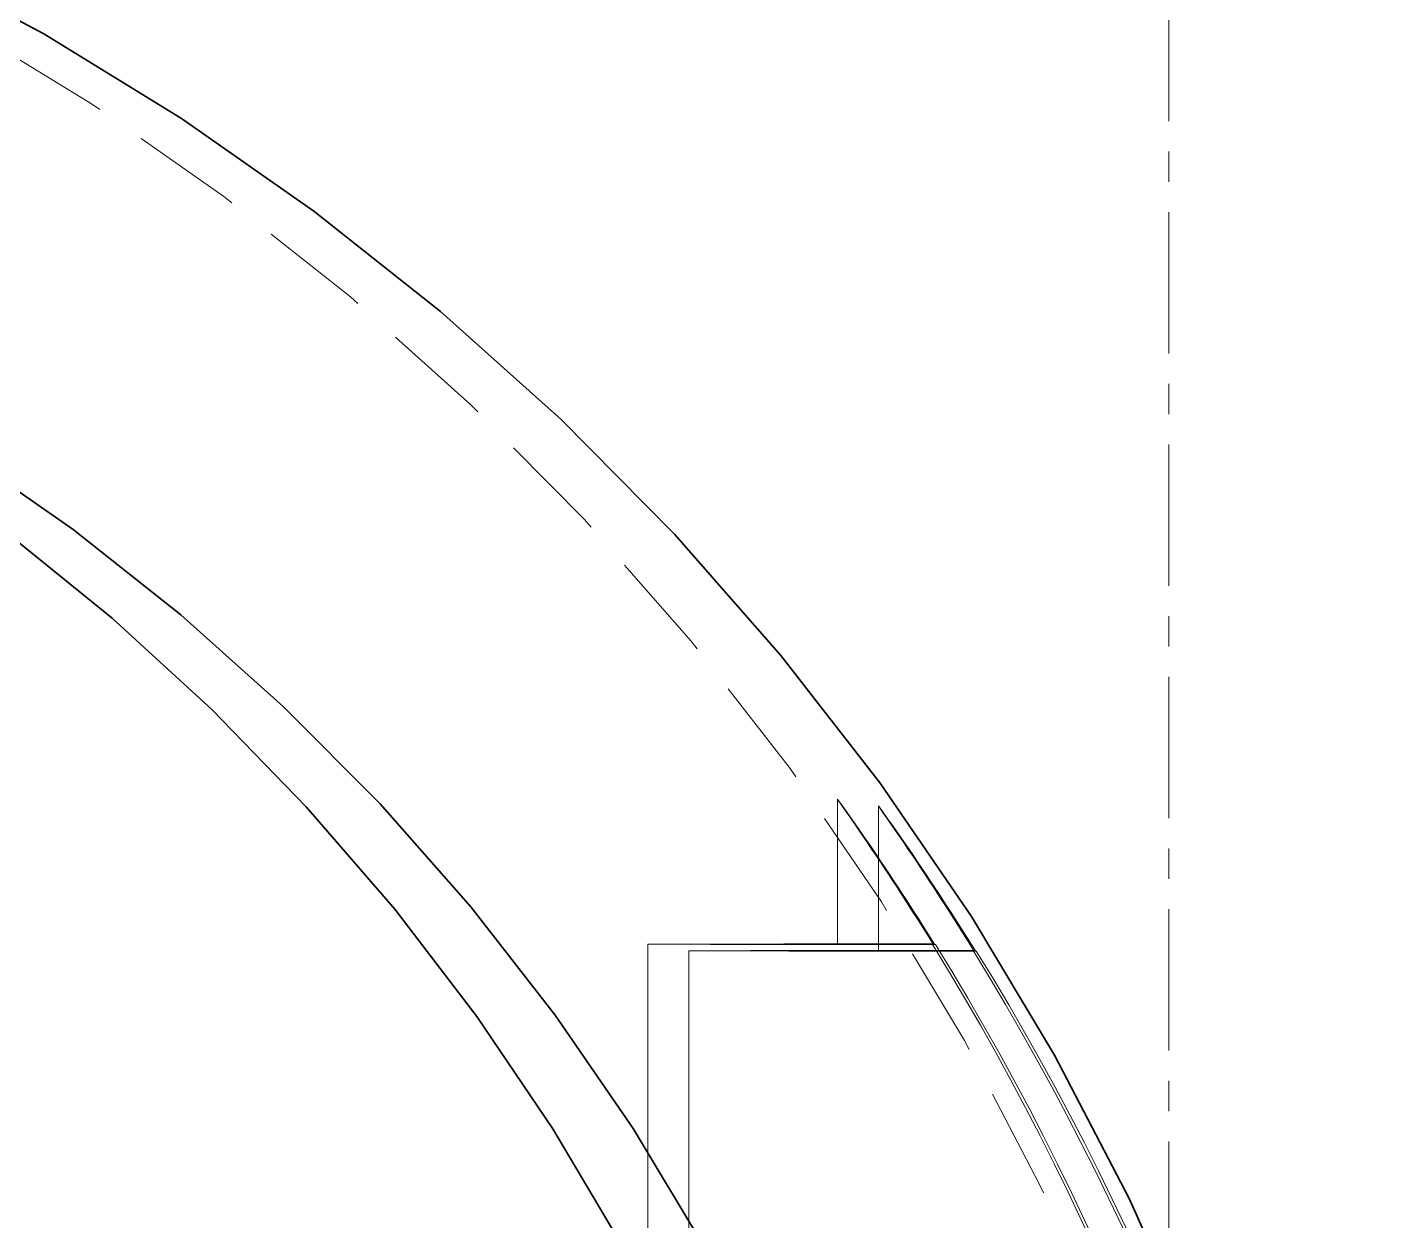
# Model space of a CAD drawing. Header units: millimetres. Extents: x 10 to 410, y 10 to 287.
# Drawn here: x 326.35 to 333.13, y 136.46 to 142.36 of the extents above; entities that cross this region are included whole.
import ezdxf

# ---------------------------------------------------------------- set-up
doc = ezdxf.new("R2010")
doc.units = ezdxf.units.MM
doc.linetypes.add('CENTER', pattern=[1.15, 0.7, -0.15, 0.15, -0.15])
doc.linetypes.add('DASHED', pattern=[0.75, 0.5, -0.25])
for name, color, linetype, lineweight in [('CENTER', 4, 'CENTER', 13), ('HIDDEN', 8, 'DASHED', 18), ('VISIBLE', 7, 'CONTINUOUS', 35)]:
    doc.layers.add(name, color=color, linetype=linetype, lineweight=lineweight)

msp = doc.modelspace()

# ---------------------------------------------------------------- linework, layer by layer
at = {"layer": 'CENTER'}
msp.add_line((332, 66), (332, 155), dxfattribs=at)
at = {"layer": 'HIDDEN'}
for points in [[(332.6819, 131.2416), (332.6335, 132.0399), (332.5373, 132.834), (332.3938, 133.6208), (332.2033, 134.3976), (331.9666, 135.1617), (331.6846, 135.9101), (331.3582, 136.6403), (330.9886, 137.3496), (330.5771, 138.0355), (330.1253, 138.6955), (329.6347, 139.3272), (329.1072, 139.9284), (328.5446, 140.4969), (327.9489, 141.0307), (327.3223, 141.5277), (326.667, 141.9864), (325.9854, 142.4049), (325.2799, 142.7818), (324.5532, 143.1158), (323.8077, 143.4056), (323.0462, 143.6502), (322.2713, 143.8487), (321.486, 144.0004)], [(330.8323, 137.8269), (330.8126, 137.8586), (330.7929, 137.8903), (330.7731, 137.922), (330.7532, 137.9536), (330.7332, 137.9851), (330.7131, 138.0166), (330.6929, 138.048), (330.6727, 138.0794), (330.6524, 138.1107), (330.6319, 138.142), (330.6114, 138.1732), (330.5909, 138.2043), (330.5702, 138.2354), (330.5494, 138.2665), (330.5286, 138.2975), (330.5077, 138.3284), (330.4867, 138.3593), (330.4656, 138.3901), (330.4445, 138.4209), (330.4233, 138.4516), (330.402, 138.4823), (330.3807, 138.513), (330.3597, 138.5438)], [(330.3597, 138.5438), (330.3819, 138.5136), (330.4038, 138.483), (330.4255, 138.4524), (330.4471, 138.4216), (330.4687, 138.3908), (330.4901, 138.36), (330.5114, 138.329), (330.5326, 138.298), (330.5537, 138.2669), (330.5748, 138.2358), (330.5957, 138.2046), (330.6166, 138.1734), (330.6373, 138.1421), (330.658, 138.1107), (330.6785, 138.0792), (330.699, 138.0477), (330.7194, 138.0162), (330.7397, 137.9846), (330.7599, 137.9529), (330.78, 137.9212), (330.8001, 137.8894), (330.82, 137.8575), (330.8398, 137.8256)], [(330.3597, 137.8263), (330.3597, 137.8575), (330.3597, 137.8887), (330.3597, 137.9198), (330.3597, 137.951), (330.3597, 137.9822), (330.3597, 138.0134), (330.3597, 138.0446), (330.3597, 138.0758), (330.3597, 138.107), (330.3597, 138.1382), (330.3597, 138.1694), (330.3597, 138.2006), (330.3597, 138.2318), (330.3597, 138.263), (330.3597, 138.2942), (330.3597, 138.3254), (330.3597, 138.3566), (330.3597, 138.3878), (330.3597, 138.419), (330.3597, 138.4502), (330.3597, 138.4814), (330.3597, 138.5126), (330.3597, 138.5438)], [(331.0346, 137.794), (331.0149, 137.8258), (330.9952, 137.8575), (330.9754, 137.8891), (330.9555, 137.9207), (330.9355, 137.9523), (330.9154, 137.9838), (330.8952, 138.0152), (330.875, 138.0466), (330.8547, 138.0779), (330.8343, 138.1091), (330.8138, 138.1403), (330.7932, 138.1715), (330.7725, 138.2026), (330.7517, 138.2336), (330.7309, 138.2646), (330.71, 138.2956), (330.689, 138.3264), (330.668, 138.3573), (330.6468, 138.3881), (330.6256, 138.4188), (330.6043, 138.4495), (330.583, 138.4801), (330.562, 138.511)], [(330.562, 138.511), (330.5842, 138.4807), (330.6061, 138.4502), (330.6278, 138.4195), (330.6494, 138.3888), (330.671, 138.358), (330.6924, 138.3271), (330.7137, 138.2962), (330.7349, 138.2652), (330.756, 138.2341), (330.7771, 138.203), (330.798, 138.1718), (330.8189, 138.1405), (330.8396, 138.1092), (330.8603, 138.0779), (330.8809, 138.0464), (330.9013, 138.0149), (330.9217, 137.9834), (330.942, 137.9518), (330.9622, 137.9201), (330.9823, 137.8884), (331.0024, 137.8566), (331.0223, 137.8247), (331.0421, 137.7928)], [(330.562, 137.7934), (330.562, 137.8246), (330.562, 137.8558), (330.562, 137.887), (330.562, 137.9182), (330.562, 137.9494), (330.562, 137.9806), (330.562, 138.0118), (330.562, 138.043), (330.562, 138.0742), (330.562, 138.1054), (330.562, 138.1366), (330.562, 138.1678), (330.562, 138.199), (330.562, 138.2302), (330.562, 138.2614), (330.562, 138.2926), (330.562, 138.3238), (330.562, 138.355), (330.562, 138.3862), (330.562, 138.4174), (330.562, 138.4486), (330.562, 138.4798), (330.562, 138.511)], [(330.828, 137.8276), (330.7668, 137.8275), (330.7057, 137.8275), (330.6445, 137.8275), (330.5833, 137.8275), (330.5221, 137.8275), (330.461, 137.8275), (330.3998, 137.8274), (330.3386, 137.8274), (330.2775, 137.8274), (330.2163, 137.8273), (330.1551, 137.8273), (330.0939, 137.8273), (330.0328, 137.8272), (329.9716, 137.8272), (329.9104, 137.8271), (329.8492, 137.8271), (329.7881, 137.827), (329.7269, 137.827), (329.6657, 137.8269), (329.6046, 137.8268), (329.5434, 137.8267), (329.4822, 137.8266), (329.421, 137.8263)], [(329.421, 137.8263), (329.4829, 137.8259), (329.5448, 137.8258), (329.6067, 137.8257), (329.6685, 137.8256), (329.7304, 137.8255), (329.7923, 137.8255), (329.8542, 137.8254), (329.916, 137.8254), (329.9779, 137.8253), (330.0398, 137.8253), (330.1016, 137.8252), (330.1635, 137.8252), (330.2254, 137.8252), (330.2873, 137.8251), (330.3491, 137.8251), (330.411, 137.8251), (330.4729, 137.8251), (330.5347, 137.825), (330.5966, 137.825), (330.6585, 137.825), (330.7204, 137.825), (330.7822, 137.825), (330.8441, 137.825)], [(329.421, 136.3343), (329.421, 136.3991), (329.421, 136.464), (329.421, 136.5289), (329.421, 136.5937), (329.421, 136.6586), (329.421, 136.7235), (329.421, 136.7884), (329.421, 136.8532), (329.421, 136.9181), (329.421, 136.983), (329.421, 137.0478), (329.421, 137.1127), (329.421, 137.1776), (329.421, 137.2424), (329.421, 137.3073), (329.421, 137.3722), (329.421, 137.437), (329.421, 137.5019), (329.421, 137.5668), (329.421, 137.6317), (329.421, 137.6965), (329.421, 137.7614), (329.421, 137.8263)], [(331.0303, 137.7947), (330.9691, 137.7947), (330.908, 137.7947), (330.8468, 137.7947), (330.7856, 137.7947), (330.7244, 137.7947), (330.6633, 137.7946), (330.6021, 137.7946), (330.5409, 137.7946), (330.4798, 137.7946), (330.4186, 137.7945), (330.3574, 137.7945), (330.2962, 137.7945), (330.2351, 137.7944), (330.1739, 137.7944), (330.1127, 137.7943), (330.0516, 137.7943), (329.9904, 137.7942), (329.9292, 137.7942), (329.868, 137.7941), (329.8069, 137.794), (329.7457, 137.7939), (329.6845, 137.7938), (329.6234, 137.7934)], [(329.6234, 137.7934), (329.6852, 137.7931), (329.7471, 137.793), (329.809, 137.7929), (329.8708, 137.7928), (329.9327, 137.7927), (329.9946, 137.7926), (330.0565, 137.7926), (330.1183, 137.7925), (330.1802, 137.7925), (330.2421, 137.7925), (330.3039, 137.7924), (330.3658, 137.7924), (330.4277, 137.7923), (330.4896, 137.7923), (330.5514, 137.7923), (330.6133, 137.7923), (330.6752, 137.7922), (330.7371, 137.7922), (330.7989, 137.7922), (330.8608, 137.7922), (330.9227, 137.7922), (330.9845, 137.7921), (331.0464, 137.7921)], [(329.6234, 136.3014), (329.6234, 136.3663), (329.6234, 136.4312), (329.6234, 136.4961), (329.6234, 136.5609), (329.6234, 136.6258), (329.6234, 136.6907), (329.6234, 136.7555), (329.6234, 136.8204), (329.6234, 136.8853), (329.6234, 136.9501), (329.6234, 137.015), (329.6234, 137.0799), (329.6234, 137.1447), (329.6234, 137.2096), (329.6234, 137.2745), (329.6234, 137.3394), (329.6234, 137.4042), (329.6234, 137.4691), (329.6234, 137.534), (329.6234, 137.5988), (329.6234, 137.6637), (329.6234, 137.7286), (329.6234, 137.7934)], [(330.8323, 137.8269), (330.8117, 137.8269), (330.7912, 137.8269), (330.7706, 137.8268), (330.7501, 137.8268), (330.7295, 137.8268), (330.709, 137.8268), (330.6884, 137.8268), (330.6679, 137.8268), (330.6473, 137.8268), (330.6268, 137.8267), (330.6062, 137.8267), (330.5857, 137.8267), (330.5651, 137.8267), (330.5446, 137.8267), (330.524, 137.8267), (330.5035, 137.8266), (330.483, 137.8266), (330.4624, 137.8266), (330.4419, 137.8265), (330.4213, 137.8265), (330.4008, 137.8265), (330.3802, 137.8264), (330.3597, 137.8263)], [(330.3597, 137.8263), (330.3805, 137.8261), (330.4014, 137.8261), (330.4223, 137.826), (330.4432, 137.826), (330.4641, 137.8259), (330.4849, 137.8259), (330.5058, 137.8259), (330.5267, 137.8259), (330.5476, 137.8258), (330.5684, 137.8258), (330.5893, 137.8258), (330.6102, 137.8258), (330.6311, 137.8258), (330.6519, 137.8258), (330.6728, 137.8257), (330.6937, 137.8257), (330.7146, 137.8257), (330.7355, 137.8257), (330.7563, 137.8257), (330.7772, 137.8257), (330.7981, 137.8257), (330.819, 137.8257), (330.8398, 137.8256)], [(331.0346, 137.794), (331.014, 137.794), (330.9935, 137.794), (330.9729, 137.794), (330.9524, 137.794), (330.9318, 137.794), (330.9113, 137.794), (330.8907, 137.794), (330.8702, 137.794), (330.8496, 137.7939), (330.8291, 137.7939), (330.8085, 137.7939), (330.788, 137.7939), (330.7674, 137.7939), (330.7469, 137.7938), (330.7264, 137.7938), (330.7058, 137.7938), (330.6853, 137.7938), (330.6647, 137.7938), (330.6442, 137.7937), (330.6236, 137.7937), (330.6031, 137.7936), (330.5825, 137.7936), (330.562, 137.7934)], [(330.562, 137.7934), (330.5828, 137.7933), (330.6037, 137.7932), (330.6246, 137.7932), (330.6455, 137.7932), (330.6664, 137.7931), (330.6872, 137.7931), (330.7081, 137.7931), (330.729, 137.793), (330.7499, 137.793), (330.7707, 137.793), (330.7916, 137.793), (330.8125, 137.793), (330.8334, 137.7929), (330.8543, 137.7929), (330.8751, 137.7929), (330.896, 137.7929), (330.9169, 137.7929), (330.9378, 137.7929), (330.9586, 137.7929), (330.9795, 137.7929), (331.0004, 137.7928), (331.0213, 137.7928), (331.0421, 137.7928)], [(332.2825, 134.5671), (332.2378, 134.7162), (332.1913, 134.8648), (332.1431, 135.0128), (332.0931, 135.1603), (332.0415, 135.3071), (331.9881, 135.4534), (331.933, 135.599), (331.8763, 135.744), (331.8179, 135.8883), (331.7577, 136.0319), (331.696, 136.1748), (331.6325, 136.317), (331.5674, 136.4585), (331.5007, 136.5991), (331.4324, 136.739), (331.3624, 136.8781), (331.2908, 137.0163), (331.2176, 137.1537), (331.1428, 137.2903), (331.0665, 137.426), (330.9885, 137.5608), (330.909, 137.6946), (330.828, 137.8276)], [(330.828, 137.8276), (330.8282, 137.8275), (330.8284, 137.8275), (330.8286, 137.8275), (330.8287, 137.8274), (330.8289, 137.8274), (330.8291, 137.8274), (330.8293, 137.8274), (330.8295, 137.8273), (330.8297, 137.8273), (330.8299, 137.8273), (330.83, 137.8272), (330.8302, 137.8272), (330.8304, 137.8272), (330.8306, 137.8271), (330.8308, 137.8271), (330.831, 137.8271), (330.8312, 137.8271), (330.8313, 137.827), (330.8315, 137.827), (330.8317, 137.827), (330.8319, 137.8269), (330.8321, 137.8269), (330.8323, 137.8269)], [(330.8398, 137.8256), (330.84, 137.8256), (330.8402, 137.8256), (330.8404, 137.8256), (330.8406, 137.8255), (330.8408, 137.8255), (330.841, 137.8255), (330.8411, 137.8254), (330.8413, 137.8254), (330.8415, 137.8254), (330.8417, 137.8253), (330.8419, 137.8253), (330.8421, 137.8253), (330.8423, 137.8253), (330.8424, 137.8252), (330.8426, 137.8252), (330.8428, 137.8252), (330.843, 137.8251), (330.8432, 137.8251), (330.8434, 137.8251), (330.8436, 137.825), (330.8437, 137.825), (330.8439, 137.825), (330.8441, 137.825)], [(330.8441, 137.825), (330.9253, 137.6921), (331.0049, 137.5583), (331.0829, 137.4236), (331.1594, 137.288), (331.2342, 137.1514), (331.3075, 137.0141), (331.3791, 136.8758), (331.4491, 136.7368), (331.5175, 136.5969), (331.5842, 136.4562), (331.6492, 136.3148), (331.7127, 136.1726), (331.7744, 136.0297), (331.8344, 135.886), (331.8928, 135.7417), (331.9495, 135.5967), (332.0045, 135.4511), (332.0578, 135.3048), (332.1093, 135.1579), (332.1591, 135.0104), (332.2072, 134.8623), (332.2536, 134.7137), (332.2982, 134.5645)], [(332.4849, 134.5342), (332.4401, 134.6834), (332.3936, 134.832), (332.3454, 134.98), (332.2954, 135.1274), (332.2438, 135.2743), (332.1904, 135.4206), (332.1354, 135.5662), (332.0786, 135.7112), (332.0202, 135.8555), (331.96, 135.9991), (331.8983, 136.142), (331.8348, 136.2842), (331.7697, 136.4256), (331.703, 136.5663), (331.6347, 136.7062), (331.5647, 136.8453), (331.4931, 136.9835), (331.4199, 137.1209), (331.3451, 137.2575), (331.2688, 137.3932), (331.1908, 137.5279), (331.1113, 137.6618), (331.0303, 137.7947)], [(331.0303, 137.7947), (331.0305, 137.7947), (331.0307, 137.7947), (331.0309, 137.7947), (331.031, 137.7946), (331.0312, 137.7946), (331.0314, 137.7946), (331.0316, 137.7945), (331.0318, 137.7945), (331.032, 137.7945), (331.0322, 137.7944), (331.0323, 137.7944), (331.0325, 137.7944), (331.0327, 137.7944), (331.0329, 137.7943), (331.0331, 137.7943), (331.0333, 137.7943), (331.0335, 137.7942), (331.0336, 137.7942), (331.0338, 137.7942), (331.034, 137.7941), (331.0342, 137.7941), (331.0344, 137.7941), (331.0346, 137.794)], [(331.0421, 137.7928), (331.0423, 137.7928), (331.0425, 137.7928), (331.0427, 137.7927), (331.0429, 137.7927), (331.0431, 137.7927), (331.0433, 137.7926), (331.0434, 137.7926), (331.0436, 137.7926), (331.0438, 137.7925), (331.044, 137.7925), (331.0442, 137.7925), (331.0444, 137.7925), (331.0446, 137.7924), (331.0447, 137.7924), (331.0449, 137.7924), (331.0451, 137.7923), (331.0453, 137.7923), (331.0455, 137.7923), (331.0457, 137.7922), (331.0459, 137.7922), (331.046, 137.7922), (331.0462, 137.7922), (331.0464, 137.7921)], [(331.0464, 137.7921), (331.1276, 137.6593), (331.2072, 137.5255), (331.2852, 137.3908), (331.3617, 137.2551), (331.4365, 137.1186), (331.5098, 136.9812), (331.5814, 136.843), (331.6514, 136.7039), (331.7198, 136.5641), (331.7865, 136.4234), (331.8515, 136.282), (331.915, 136.1398), (331.9767, 135.9969), (332.0368, 135.8532), (332.0951, 135.7089), (332.1518, 135.5639), (332.2068, 135.4182), (332.2601, 135.2719), (332.3116, 135.125), (332.3614, 134.9775), (332.4096, 134.8295), (332.4559, 134.6809), (332.5006, 134.5317)]]:
    msp.add_lwpolyline(points, dxfattribs=at)
at = {"layer": 'VISIBLE'}
for points in [[(333.1269, 131.1694), (333.0786, 131.9677), (332.9824, 132.7618), (332.8388, 133.5486), (332.6484, 134.3254), (332.4117, 135.0894), (332.1296, 135.8379), (331.8032, 136.5681), (331.4336, 137.2774), (331.0222, 137.9633), (330.5704, 138.6233), (330.0798, 139.255), (329.5523, 139.8562), (328.9896, 140.4247), (328.394, 140.9585), (327.7673, 141.4555), (327.1121, 141.9142), (326.4305, 142.3327), (325.725, 142.7096), (324.9982, 143.0436), (324.2527, 143.3334), (323.4912, 143.578), (322.7164, 143.7765), (321.9311, 143.9282)], [(330.7056, 131.2162), (330.6634, 131.8849), (330.5818, 132.5499), (330.4611, 133.209), (330.3018, 133.8598), (330.1045, 134.5001), (329.8697, 135.1276), (329.5983, 135.7403), (329.2914, 136.3358), (328.9498, 136.9122), (328.5749, 137.4675), (328.1678, 137.9997), (327.7301, 138.507), (327.2633, 138.9877), (326.769, 139.4399), (326.2488, 139.8623), (325.7047, 140.2532), (325.1385, 140.6114), (324.5521, 140.9356), (323.9476, 141.2247), (323.3272, 141.4776), (322.6929, 141.6936), (322.047, 141.8717), (321.3918, 142.0115)], [(331.1507, 131.144), (331.1076, 131.8225), (331.0239, 132.4971), (330.9, 133.1655), (330.7364, 133.8254), (330.5336, 134.4743), (330.2924, 135.1098), (330.0136, 135.7298), (329.6982, 136.3321), (329.3474, 136.9144), (328.9624, 137.4746), (328.5445, 138.0109), (328.0953, 138.5212), (327.6164, 139.0037), (327.1096, 139.4567), (326.5765, 139.8786), (326.0191, 140.2678), (325.4395, 140.6231), (324.8397, 140.943), (324.2218, 141.2265), (323.588, 141.4725), (322.9407, 141.6801), (322.2821, 141.8487), (321.6146, 141.9776)]]:
    msp.add_lwpolyline(points, dxfattribs=at)

doc.saveas('drawing.dxf')
